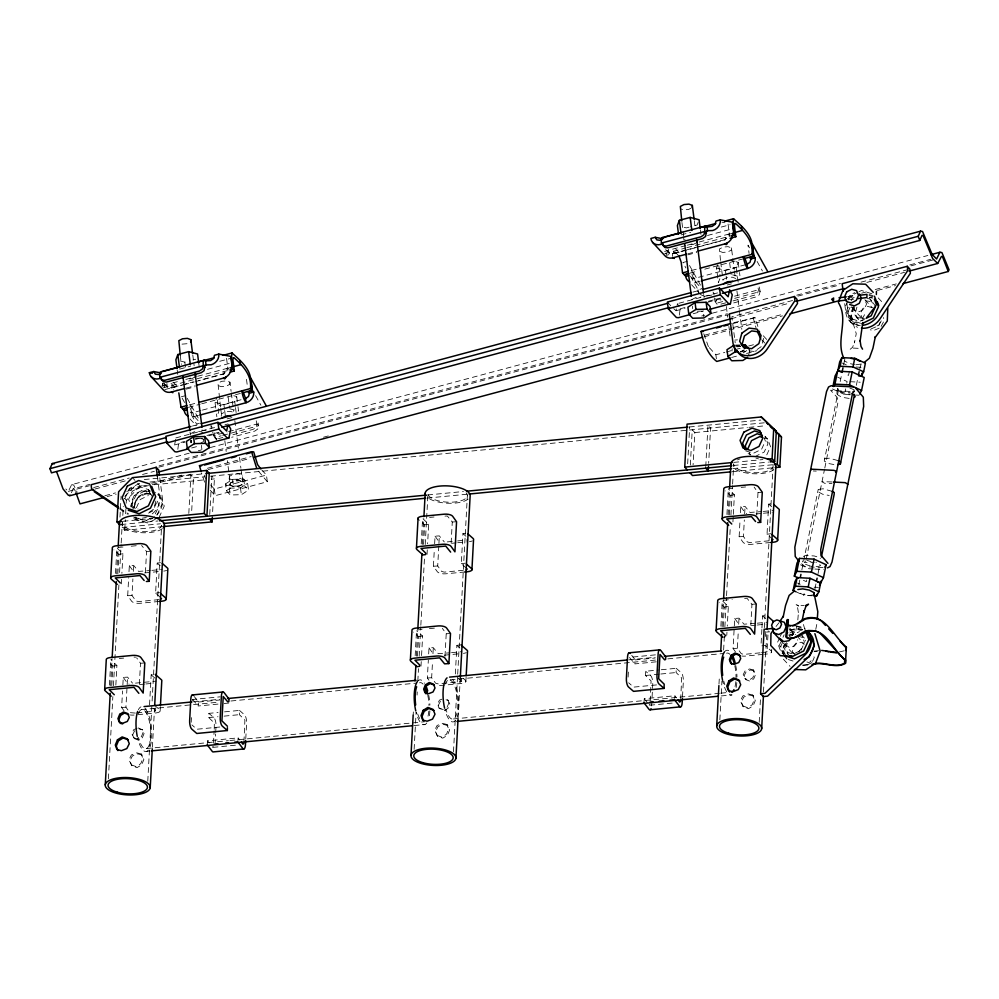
<?xml version="1.0" encoding="UTF-8"?>
<svg xmlns="http://www.w3.org/2000/svg" width="999" height="999" viewBox="0 0 999 999"><rect width="100%" height="100%" fill="white"/><g stroke="black" fill="none" stroke-linecap="round" stroke-linejoin="round"><path stroke-width="0.75" stroke-dasharray="5 3.75" d="M214.236 729.22L214.335 723.039L208.803 717.607L208.903 713.361L218.069 712.487M243.956 741.82L244.905 720.092L239.373 714.66L239.473 710.414L224.188 711.887M650.212 701.098L651.073 680.918L645.541 675.486L645.641 671.253L659.402 669.929M680.706 699.7L681.643 677.971L676.111 672.539L676.223 668.306L660.926 669.78M163.524 383.042L167.62 387.487L171.84 387.912L171.94 385.489L173.551 387.237L173.614 389.722M195.654 381.543L223.938 373.963L224.026 371.541L225.649 373.301L198.851 380.469M666.071 249.925L669.143 253.259L673.351 253.684L673.451 251.248L675.074 253.059M673.351 253.684L725.449 239.735L725.549 237.312L727.16 239.061L686.975 249.825M109.453 685.177L110.839 659.602L111.925 659.24M115.509 573.426L116.895 547.852L122.952 553.771L121.89 573.326M110.652 685.589L112.075 659.215M116.696 573.876L118.132 547.502M119.967 517.157L121.104 496.091M111.788 685.626L112.85 666.058L108.816 662.499M117.845 573.863L118.906 554.308L113.861 549.862M108.404 778.845L112.85 696.615M113.449 685.751L118.906 584.902M119.58 572.502L121.091 544.567M121.179 543.019L122.265 522.852A19.718 7.58 3.1 0 0 141.196 531.593A19.718 7.58 3.1 0 0 161.638 525.249L151.973 703.671M163.049 526.61L124.738 530.294L122.153 527.484L122.477 521.466M122.802 515.447L123.289 506.431M115.847 685.089L116.895 665.534L110.839 659.602M121.329 583.866L121.566 579.345M124.738 530.294L125.3 519.767M125.624 513.748L125.874 509.24M126.199 503.221L126.361 500.212L140.16 486.051L146.353 485.452M124.013 710.813L121.641 707.492L122.54 690.946M122.865 684.927L123.277 677.397L127.572 677.122L132.517 683.166M159.166 601.448L140.01 603.296A6.444 2.473 3.1 0 1 131.656 601.273L127.697 595.729L128.671 577.684M128.996 571.665L129.333 565.646L133.616 565.372L138.561 571.403L150.399 570.529M135.352 713.086L129.808 712.624L125.936 707.217L127.085 686.151M127.16 684.652L127.572 677.122M159.091 599.612L138.461 601.61L135.852 600.874L131.993 595.454L132.892 578.908M133.292 571.391L133.616 565.372M139.361 684.315L140.497 663.261L136.638 657.841M145.417 572.564L146.553 551.498L141.608 545.466M149.538 704.944L151.174 674.849L153.871 674.5M160.514 597.527L155.594 593.181L157.218 563.099L161.276 562.562M147.765 781.243L151.885 705.219M152.41 747.277L154.508 708.491M136.826 712.936L154.52 711.238L155.594 710.863L155.757 707.854M160.14 711.151L160.389 706.643M188.811 513.411L190.896 475.037L193.481 477.847L191.571 513.161M191.196 722.277L191.446 717.619M209.74 514.46L211.825 476.086L214.41 478.896L212.587 512.662M213.474 743.206L214.148 730.781M215.022 744.892L215.609 734.015M215.697 732.467L216.034 726.248A6.444 2.185 84.5 0 0 213.961 717.781L208.903 713.361M245.766 738.835L246.603 723.301A6.444 2.185 84.5 0 0 244.53 714.834L239.473 710.414M415.172 655.694L416.558 630.119L422.065 629.333M421.228 543.943L422.614 518.369L428.671 524.288L427.609 543.856M413.174 715.059L413.349 711.962M416.371 656.106L417.794 629.732M422.415 544.393L423.851 518.019M417.507 656.143L418.569 636.588L413.524 632.13M423.564 544.38L424.625 524.825L419.58 520.379M414.123 749.362L416.133 712.125M417.058 695.067L417.232 691.957M417.819 681.093L418.494 668.681M419.168 656.268L420.754 626.798M420.841 625.249L424.538 556.98M425.212 544.567L427.984 493.369A19.718 7.58 3.1 0 0 450.774 502.21A19.718 7.58 3.1 0 0 466.146 492.782M420.991 666.133L421.241 661.625M421.566 655.606L422.614 636.051L416.72 630.844M427.048 554.383L427.285 549.875M428.946 680.219L427.36 678.009L428.346 659.952M428.671 653.933L428.996 647.914L433.291 647.652L438.236 653.683L450.074 652.797M464.897 571.965L445.729 573.813A6.444 2.473 3.1 0 1 437.375 571.79L433.416 566.246L434.315 549.7M434.64 543.681L435.052 536.163L439.335 535.889L444.28 541.92M461.476 678.383L461.313 681.393L460.239 681.755L438.124 683.89L435.527 683.141L431.655 677.734L432.555 661.188M432.967 653.671L433.291 647.652M463.336 570.279L444.18 572.127L441.57 571.391L437.712 565.983L438.848 544.917M438.936 543.419L439.335 535.889M444.992 656.343L446.216 633.778L442.357 628.371M451.136 543.081L452.272 522.015L447.327 515.984L441.383 516.296M455.344 673.95L456.893 645.366L459.59 645.017M466.233 568.044L461.313 563.698L462.937 533.616L465.646 533.254M453.484 751.76L457.604 675.736M457.692 674.188L467.357 495.766M458.129 717.794L460.314 677.459M465.859 681.68L466.108 677.16M628.109 677.06L628.446 670.841M651.598 705.893L652.772 684.128A6.444 2.185 84.5 0 0 650.711 675.661L645.641 671.253M687.662 463.786L689.66 426.948M690.334 465.059L692.245 429.757L694.829 432.567L693.081 464.81M682.504 696.728L683.353 681.181A6.444 2.185 84.5 0 0 681.281 672.714L676.223 668.306M705.756 466.62L707.991 425.174L710.589 427.984L708.666 463.299M720.891 626.223L722.277 600.636L728.346 606.568L727.284 626.123M726.947 514.46L728.333 488.886L732.367 488.236M718.98 684.028L719.405 676.273M722.09 626.623L723.513 600.249M728.134 514.922L729.57 488.536M723.226 626.66L724.287 607.105L719.243 602.659M729.282 514.91L730.344 495.342L725.299 490.896M719.842 719.879L721.94 681.093M723.626 650.062L724.375 636.101M724.887 626.798L726.473 597.315M726.56 595.766L730.257 527.497M730.931 515.084L732.529 485.614M732.617 484.053L733.703 463.886A19.718 7.58 3.1 0 0 751.36 472.539A19.718 7.58 3.1 0 0 772.814 467.257M726.797 635.152L726.96 632.142M732.929 521.89L733.254 515.871M733.328 514.373L734.39 494.817L728.333 488.886M735.464 651.847L733.079 648.526L734.228 627.472M734.302 625.961L734.715 618.443L739.01 618.169L743.955 624.2L755.793 623.326M770.616 542.482L751.448 544.33A6.444 2.473 3.1 0 1 743.094 542.307L739.135 536.775L740.034 520.217M740.434 512.699L740.771 506.68L745.054 506.406L749.999 512.45L761.85 511.563M760.064 652.846L743.843 654.407L741.246 653.671L737.374 648.251L738.361 630.207M738.686 624.188L739.01 618.169M769.055 540.796L749.899 542.644L747.289 541.908L743.431 536.5L744.33 519.955M744.655 513.936L745.054 506.406M750.798 625.362L751.935 604.295L746.99 598.264L741.058 598.576M756.767 515.109L757.991 492.532L754.133 487.125M761.875 629.432L760.976 645.978L765.034 645.441L771.078 650.786A6.444 2.473 3.1 0 1 767.507 653.958L764.56 654.245M761.95 627.921L762.612 615.896L765.309 615.534M772.939 539.435L767.032 534.228L768.656 504.133L771.365 503.783M759.203 722.277L760.551 697.452M764.335 627.634L773.076 466.283A19.718 7.58 3.1 0 0 772.589 464.285M765.521 636.425L765.846 630.406M763.461 691.97L766.957 630.906M761.538 652.697L767.032 651.91L768.181 630.844M771.578 652.197L771.74 649.188M191.146 440.459L190.946 442.832L190.609 440.172M191.383 442.719L191.571 440.497M203.546 439.46L203.359 441.683L199.725 443.544M220.517 406.905L217.957 383.191L221.591 381.318L226.548 380.894L229.932 382.155L231.106 391.371M221.254 416.221L221.453 413.848L225.337 411.838L230.657 411.376L234.278 412.737M229.932 382.155L229.758 384.365L226.124 386.238L221.154 386.663L217.782 385.402M229.221 478.696L229.408 476.323L233.304 474.325L238.624 473.863L242.245 475.212L242.894 484.24L238.998 486.251L233.679 486.713L230.057 485.352L229.221 478.696L232.842 480.057L238.149 479.595L242.045 477.584L242.245 475.212M230.057 485.352L230.257 482.979L234.153 480.981L239.46 480.519L243.082 481.868M230.494 485.239L230.682 483.017L234.315 481.156L239.273 480.719L242.657 481.98L242.47 484.203L238.836 486.076L233.878 486.501L230.494 485.239L227.36 460.664M683.853 237.088L683.653 239.46L687.275 240.821M692.469 308.604L692.657 306.231M720.466 260.389L719.48 248.963L723.114 247.09L728.071 246.653L731.455 247.914L732.629 257.13M731.455 247.914L731.268 250.137L727.634 252.01L722.677 252.435L719.292 251.174M732.017 351.011L732.192 348.788M797.814 619.929L798.426 612.512L798.476 613.199L797.539 607.167L795.991 604.47L798.638 606.006L797.002 605.132L804.145 605.494M218.007 704.095L198.139 706.006L198.476 702.035L194.355 696.64M207.205 744.804L207.542 740.833L238.112 737.886L239.723 739.984M237.887 740.534L238.112 737.886M656.281 661.825L634.877 663.898L635.214 659.914L631.093 654.52M643.943 702.697L644.28 698.713L674.862 695.766L676.46 697.876M674.625 698.426L674.862 695.766M832.017 491.308L823.076 488.786L818.218 489.473L818.006 491.708L822.564 494.193L829.22 495.467M838.648 389.098L824.237 461.076L828.795 463.561L835.451 464.835M844.829 358.778L844.617 361.014L849.175 363.499L854.495 364.523M175.724 439.31L174.538 444.955L173.364 444.443M177.834 449.313L178.646 443.019L184.603 441.433M679.357 315.085L680.157 308.791L677.422 303.659L676.061 310.726L672.077 307.155M836.912 392.719L837.786 388.411A9.328 3.072 11.5 0 0 850.062 394.068M798.775 584.989L800.012 578.921M801.86 569.83L818.218 489.473M840.196 381.518L841.745 373.938M843.593 364.835L844.517 360.289M806.243 559.14L824.487 469.518M824.799 468.007L838.024 402.01L836.912 397.127L830.581 390.234L853.158 391.658M796.877 625.386L795.803 630.669L795.991 629.845L792.257 635.401M806.73 579.957L806.368 581.68L801.023 579.208M850.311 394.78L844.48 394.48L845.616 388.873M846.765 383.266L847.115 381.543L837.749 377.222M812.337 595.791L803.77 595.354L804.12 593.618M849.387 371.228L848.551 375.374L844.567 373.539M814.947 588.786L816.183 582.717M818.031 573.626L819.879 564.522M856.355 385.314L857.904 377.734M859.752 368.643L861.225 363.911M815.758 629.382L816.92 623.663M134.415 506.768L136.626 498.651L143.844 493.606L151.811 494.58M155.881 501.011L153.671 509.128L147.665 513.336M231.094 367.457L226.761 368.619L225.861 371.903L222.939 373.938L223.938 373.963M732.617 233.229L728.271 234.39L727.372 237.675L724.462 239.71L725.449 239.735M763.673 338.336L761.463 346.453L754.257 351.498L746.278 350.512M853.608 307.005L852.497 311.064L856.568 317.495L859.152 320.304L863.136 320.791M856.93 307.105L855.082 313.873L859.152 320.304M192.37 700.524L192.657 699.475L220.18 696.827M212.375 747.152L213.299 746.315M649.113 705.032L650.049 704.208M215.747 408.141L215.01 402.322L216.933 397.065M235.314 406.131L234.765 401.773L236.688 396.516L233.716 395.741M698.126 222.39L697.165 225.012L690.396 226.823M719.829 278.709L718.381 282.642L716.533 268.082L718.456 262.837M738.136 282.093L736.275 267.532L738.199 262.287L730.781 260.327M854.482 306.793L850.961 316.208L856.255 333.666L854.382 342.932L854.719 341.371L852.609 347.277L849.999 349.438L852.959 348.064L858.665 348.351M447.065 707.267L448.826 703.021L447.502 699.362L449.8 704.07L448.039 708.316L444.23 710.664L439.036 708.041L437.475 704.12L439.473 700.137L442.769 698.863M847.814 300.075L849.924 295.13L854.782 292.595M880.044 322.415L878.958 324.962L873.95 327.572M189.223 453.184L71.653 484.652L68.319 491.383L65.809 488.961M71.416 492.707L73.164 488.836L89.748 484.403M124.838 498.513L129.458 488.399L140.809 482.792M130.719 506.818L135.914 495.429L147.278 489.822L150 490.684M132.817 509.09L138.012 497.714L149.375 492.107M136.376 507.792L140.135 499.575L148.339 495.529M156.506 502.797L152.747 511.013L147.278 513.711M155.332 513.836L159.091 505.606L156.681 499.288M156.968 515.159L162.163 503.783L158.154 493.281L155.432 492.42M159.066 517.445L164.261 506.068L160.252 495.566L158.154 493.281M766.77 454.87L770.529 446.64L767.632 439.061L765.047 436.251L767.944 443.831L764.185 452.06L755.981 456.106M847.826 301.136L844.942 307.467L848.95 317.957L851.061 320.242L860.576 323.276M848.413 299.875L850.137 296.079L857.716 292.345M848.201 307.217L847.04 309.752L851.061 320.242M851.086 300.899L852.247 298.364L854.769 297.115M850.074 307.355L848.338 311.151L852.347 321.653L854.457 323.938L859.889 325.662M853.321 307.118L850.436 313.436L854.457 323.938M779.72 637.562L777.409 642.619L781.43 653.109L785.501 654.407M780.306 636.288L782.03 632.492M780.669 642.369L779.52 644.904L783.029 654.083M782.979 637.312L784.14 634.777M782.542 642.507L780.806 646.303L783.815 654.183M785.214 643.531L782.904 648.588L784.914 653.846M787.324 643.468L785.539 647.377L788.298 654.595L785.714 651.785L782.954 644.567M800.986 650.312L803.958 643.793M812.524 661.338L814.247 657.542L812.911 654.045M134.715 730.669L132.717 734.652L134.291 738.573L138.511 740.147L142.32 737.799L144.068 733.553L142.745 729.894L138.149 727.909M440.434 701.186L438.436 705.169L440.01 709.09M862.212 319.118L866.033 311.888M881.243 320.854L878.695 325.674L871.165 328.871M881.106 326.411L884.29 320.379L883.441 317.57M805.669 560.988L804.183 562.512L814.285 562.425M776.036 626.485L778.908 622.814M786.725 642.657L783.578 647.227L783.353 659.153L790.059 666.358M798.601 651.835L801.31 648.701M124.838 496.316L136.513 484.328M225.487 483.916L232.642 479.345L243.719 479.033L247.64 483.291L248.514 490.122L241.358 494.692L230.282 494.992L226.361 490.734L225.487 483.916L229.408 488.174L230.282 494.992M226.361 490.734L233.516 486.163L244.593 485.851L248.514 490.122M229.408 488.174L240.484 487.862L247.64 483.291M743.194 352.872L746.777 350.587M194.206 377.41L191.608 378.746L186.289 379.208M190.297 433.803L194.193 431.793L199.5 431.343L203.122 432.692M690.946 208.242L688.523 209.478L683.566 209.915L681.306 209.066M695.716 243.182L693.131 244.518L687.811 244.98M722.964 279.608L726.86 277.61L732.18 277.148L735.801 278.496M691.808 299.575L695.704 297.565L701.023 297.103M740.359 351.835L743.993 349.962M740.521 352.01L744.405 350.012M150.649 518.281L145.604 520.766L134.728 517.307L136.838 519.592L147.702 523.051L157.805 518.069M858.978 291.72L861.5 290.472L872.377 293.931M864.884 318.931L859.827 321.428L848.95 317.957M789.759 631.018L796.078 627.909L802.871 630.069M789.797 633.054L797.364 629.32L801.448 630.619M789.123 635.464L794.33 632.904L796.815 633.691M789.372 636.588L799.475 631.605M799.675 650.948L793.181 654.158L785.714 651.785M811.937 662.599L806.892 665.097L804.47 664.323M844.217 650.799L837.961 652.285M879.22 328.147L872.939 330.806L870.216 329.72M137.05 728.346L133.754 729.62L131.756 733.591L134.291 738.573M180.357 360.976L184.815 362.15L187.525 361.426M192.944 359.965L195.654 359.24M689.035 227.185L686.325 227.909L681.867 226.736M179.683 369.106L190.509 366.208M681.193 234.877L690.684 232.33M219.755 361.288L230.095 358.529M721.266 227.06L730.132 224.688M207.455 369.33L229.633 363.386M707.492 235.489L731.143 229.158M172.515 382.979L179.907 381.006M185.826 379.42L196.166 376.648M197.64 376.261L230.157 367.557M685.863 245.579L672.564 249.151L679.02 256.169M687.337 245.192L693.244 243.606M699.163 242.02L730.194 233.716M161.638 386.051L165.971 384.89L167.27 386.301L164.373 387.075M664.597 251.436L667.494 250.662L668.793 252.06L665.896 252.834M163.249 387.812L229.82 369.992M664.772 253.571L685.364 248.064M686.85 247.665L731.343 235.764M164.872 389.573L193.182 381.918M685.764 250.075L666.383 255.332L665.596 249.151M171.84 387.912L182.255 385.127M183.741 384.727L194.168 381.93M186.264 388.062L195.192 385.676M687.787 253.833L696.715 251.436M186.251 389.111L195.18 386.713M687.762 254.87L696.703 252.485M181.381 396.765L185.727 395.604M687.237 261.376L682.891 262.537L685.926 267.982M198.476 415.447L194.006 416.645L190.672 409.44L189.71 404.82L197.153 402.822M699.987 281.219L695.529 282.417L692.195 275.212L691.233 270.579L698.676 268.594M188.436 407.342L200.262 404.183M201.748 403.783L243.431 392.632M689.947 273.114L697.314 271.141M704.757 269.156L743.456 258.791M200.924 410.502L193.481 412.487L190.247 412.088L201.511 424.338M202.41 410.102L245.567 398.539M745.604 264.71L694.992 278.259L691.77 277.859L703.021 290.097M215.01 402.322L223.926 404.67L234.765 401.773M716.533 268.082L725.436 270.442L736.275 267.532M199.438 423.226L196.541 424.001L189.723 411.75M690.484 276.149L698.064 289.772L700.961 288.998M192.445 426.049L199.987 424.038M692.906 292.095L700.449 290.085M227.135 418.868L232.555 417.42M727.297 284.99L731.355 283.903M175.899 437.887L216.096 427.135M225.025 424.737L227.997 423.951M678.908 303.259L717.607 292.894M206.93 435.452L218.831 432.267M680.157 308.791L686.113 307.192M708.441 301.223L720.354 298.027M174.538 444.955L184.965 442.17M195.379 439.385L199.85 438.186M208.779 435.789L219.193 433.004M676.061 310.726L684.989 308.329M707.317 302.36L720.716 298.776M212.737 432.18L213.586 435.639L227.06 432.03M228.559 431.63L256.993 424.013L258.616 425.774L257.717 429.058L254.807 431.093L231.656 437.287M714.248 297.952L715.097 301.398L721.091 299.8M734.565 296.191L758.516 289.785L760.127 291.546L759.24 294.817L756.318 296.865L733.166 303.059M214.236 432.767A9.328 2.485 75 0 1 215.197 437.387L221.191 435.789M222.69 435.389L258.616 425.774A9.328 2.485 75 0 0 257.655 421.141M722.702 301.561L716.72 303.159A9.328 2.485 75 0 0 715.759 298.526M734.677 298.351L760.127 291.546A9.328 2.485 75 0 0 759.165 286.913M218.456 438.636L222.802 437.475M232.929 434.765L253.184 429.333L256.106 427.297L256.993 424.013L256.156 420.554M725.761 302.847L719.979 304.395L716.745 304.008L715.097 301.398M732.991 300.911L754.707 295.105L757.617 293.069L758.516 289.785L757.667 286.326M191.671 447.964L199.113 445.979M693.194 313.736L703.608 310.939M198.277 450.761L201.286 449.962M210.327 447.54L691.196 318.831M701.748 316.009L704.77 315.197M712.299 313.187L927.871 255.482M159.091 465.846L727.384 313.736M796.727 295.18L840.446 283.479M909.789 264.922L930.893 259.265M68.319 491.383L89.423 485.739M158.766 467.182L728.571 314.673M797.914 296.104L840.122 284.815M910.976 265.846L935.089 259.39M93.681 487.549L129.208 478.046M142.52 474.488L154.358 471.316M792.544 300.499L731.867 316.745L735.189 342.794M861.026 282.168L908.378 269.493M95.042 489.011L126.698 480.531M731.181 318.743L789.972 303.009M866.845 282.43L904.532 272.34M733.741 322.677L755.207 317.632L759.09 330.419M732.879 323.614L755.207 317.632M104.895 495.729L115.447 492.894M129.008 489.273L145.592 484.827M151.623 483.216L184.79 474.338M207.392 468.294L251.111 456.593M323.464 437.225L329.495 435.601M704.844 335.14L731.98 327.884M733.491 327.472L783.228 314.161M848.051 296.815L855.594 294.792M861.625 293.182L869.155 291.171M875.186 289.548L896.29 283.903M107.143 496.615L116.184 494.193M126.736 491.371L150.849 484.915M152.36 484.515L194.568 473.214M208.142 469.58L250.349 458.291M704.083 336.838L782.467 315.859M847.289 298.514L854.819 296.491M877.434 290.447L895.516 285.602M210.627 484.952L214.36 489.023L266.458 475.074L267.307 481.73L215.21 495.679L210.102 490.072M709.34 347.677L715.883 354.795L724.812 352.397M726.298 351.998L733.741 350.012M735.227 349.613L741.183 348.014M748.626 346.029L754.582 344.43M731.618 357.467L737.574 355.869M746.503 353.484L756.917 350.686M711.713 295.067L707.804 295.766A9.328 8.004 -42.6 0 1 699.762 293.619M788.711 635.002L793.905 634.153M855.831 364.772L860.676 364.086M824.462 458.841L829.307 458.166L838.248 460.676M813.71 594.855L808.853 595.529L802.197 594.255L797.639 591.77M118.906 554.308L122.952 553.771M424.625 524.825L428.671 524.288M730.344 495.342L734.39 494.817M155.594 593.181L159.64 592.657M461.313 563.698L465.359 563.174M767.032 534.228L771.078 533.691M112.85 666.058L116.895 665.534M418.569 636.588L422.614 636.051M724.287 607.105L728.346 606.568M722.652 637.187L725.361 636.838M847.839 296.703L855.194 295.816M849.212 299.7L853.633 299.163M144.268 479.532L207.692 473.414M689.36 426.973L760.801 420.079M149.95 482.042L204.345 476.798M210.564 476.198L764.934 422.739M154.083 484.715L203.584 479.932M211.313 479.195L214.41 478.896M694.829 432.567L747.414 427.497M748.963 427.347L765.983 425.711M123.102 521.278L152.223 518.469M733.778 462.387L762.899 459.577M121.091 524.525L157.867 520.979M427.709 494.967L463.424 491.52M733.303 465.497L768.543 462.1M122.153 527.484L160.464 523.788M427.185 498.076L467.557 494.18M732.816 468.606L774.2 464.61M732.342 471.703L773.713 467.719M117.982 547.477L123.876 546.915M131.244 546.203L137.138 545.629M429.595 517.432L434.016 517.007M741.208 487.387L745.629 486.963M151.873 570.379L162.2 569.393M447.277 541.895L456.118 541.046M457.604 540.896L467.919 539.91M763.323 511.426L773.638 510.427M144.58 572.927L159.328 571.503M451.785 543.294L456.206 542.869M457.679 542.732L466.521 541.883M756.031 513.961L761.925 513.399M763.398 513.249L772.239 512.4M119.293 658.528L123.714 658.104M429.433 628.621L435.327 628.059M723.363 600.274L732.205 599.425M135.502 683.129L156.144 681.143M451.548 652.659L461.863 651.66M757.267 623.176L767.582 622.19M140.01 684.54L144.43 684.115M145.904 683.965L153.272 683.254M444.255 655.194L458.991 653.783M751.448 625.574L755.868 625.149M757.342 625.012L766.183 624.15M766.695 632.092L769.754 631.805M789.622 629.882L797.264 629.145A18.656 16.021 -42.6 0 1 802.734 629.495M655.394 654.857L629.407 657.367L634.877 663.898M193.494 701.81L219.768 699.275M628.808 659.839L655.082 657.305M198.476 702.035L219.88 699.962M635.214 659.914L655.094 658.004M141.309 709.64L218.594 702.185M230.956 700.998L416.421 683.116M655.444 660.064L448.339 680.032A19.718 6.668 84.5 0 1 456.955 694.43A19.718 6.668 84.5 0 1 454.982 717.694A19.718 6.668 84.5 0 1 445.891 709.115M667.819 658.878L723.451 653.508M224.126 703.496L228.709 703.059M763.086 654.382L745.391 656.093A6.444 2.473 3.1 0 1 741.782 656.006M814.035 651.148L818.643 650.711M814.235 651.51L817.282 651.223M208.803 717.607L217.969 716.72M224.088 716.133L239.373 714.66M645.541 675.486L659.303 674.163M660.826 674.013L676.111 672.539M802.597 665.084L808.728 664.485M802.909 665.434L808.978 664.847M219.805 727.022L196.878 729.233L191.933 724.924M656.543 684.914L633.616 687.125L628.683 682.816M146.441 748.563L215.996 741.857M217.545 741.708L228.359 740.671M229.907 740.521L424.65 721.74M453.471 718.955L719.317 693.331M720.853 693.181L730.132 692.282M146.803 751.323L149.9 751.036M414.198 725.549L425.012 724.5M721.228 695.941L732.042 694.892A22.515 7.617 84.5 0 1 722.489 679.944M213.012 747.364L237.475 745.004M649.762 705.244L672.689 703.034M182.043 344.143L187 343.718M734.814 340.085L737.474 339.86M735.676 345.704L739.672 345.354M735.664 346.74L740.983 346.278M737.075 346.815L740.783 346.491M195.205 438.623L198.926 438.311M757.991 492.532L762.287 492.27M452.272 522.015L456.568 521.74M146.553 551.498L150.849 551.223M739.135 536.775L743.431 536.5M433.416 566.246L437.712 565.983M127.697 595.729L131.993 595.454M751.935 604.295L756.231 604.02M446.216 633.778L450.512 633.503M140.497 663.261L144.793 662.986M733.079 648.526L737.374 648.251M427.36 678.009L431.655 677.734M121.641 707.492L125.936 707.217M697.364 311.288L702.909 311.126L703.608 316.583M735.551 345.067L739.697 344.955M740.571 351.773L746.103 351.623L750.037 355.881M815.833 562.225L816.583 562.225M869.28 297.465L872.264 297.615M856.018 367.045L863.161 367.407M850.024 381.693L860.226 382.217M856.131 395.08L859.04 395.229M813.273 470.966L816.245 471.116M831.892 481.968L822.015 481.668L824.587 483.266L832.017 483.653M823.026 567.632L805.206 566.708L799.974 562.412M813.373 568.968L809.003 568.743L798.301 563.811M814.834 569.043L823.576 569.492M814.098 587.162L818.381 587.387M134.041 657.105L135.552 657.217M867.244 298.551L869.892 298.888L872.477 301.698L864.51 300.711M856.568 317.495L864.547 318.469M213.586 435.639L215.235 438.236L217.382 438.499M71.653 484.652L73.664 484.99L77.235 492.42M73.164 488.836L74.176 489.011L75.449 491.321M721.977 222.178L724.974 222.752M849.175 398.426L844.467 397.689A9.328 3.072 11.5 0 1 838.86 391.596L847.439 392.045A9.328 3.072 11.5 0 1 850.449 392.944M753.221 669.879L749.587 668.955L745.192 670.654L743.194 674.637L745.729 679.62L749.949 681.181L753.758 678.845L755.519 674.6L753.221 669.879L754.545 673.538L752.784 677.784L748.975 680.132L744.755 678.558M754.183 670.941L750.561 670.004L746.153 671.715L744.155 675.686L745.729 679.62M752.709 695.029L748.239 693.88L742.819 695.978L740.359 700.873L743.268 706.755L748.463 708.691L753.146 705.806L755.306 700.586L752.709 695.029L754.332 699.525L752.172 704.757L747.489 707.642L742.294 705.706M753.671 696.078L749.2 694.942L743.793 697.04L741.333 701.935L743.268 706.755M446.041 699.799L448.464 700.411M446.99 724.512L442.52 723.363L437.1 725.461L434.64 730.356L437.55 736.238L442.744 738.174L447.427 735.289L449.587 730.069L446.99 724.512L448.613 729.008L446.453 734.228L441.77 737.125L436.575 735.189M447.952 725.561L443.481 724.425L438.074 726.51L435.614 731.405L437.55 736.238M139.123 728.97L142.745 729.894M141.271 753.983L136.801 752.846L131.381 754.944L128.921 759.839L131.831 765.721L137.025 767.657L141.708 764.772L143.868 759.54L141.271 753.983L142.894 758.491L140.734 763.711L136.051 766.595L130.857 764.672M142.233 755.044L137.762 753.895L132.355 755.993L129.895 760.888L131.831 765.721M732.629 274.887L740.059 276.848L739.497 272.477M229.633 408.728L238.536 411.076L237.987 406.705M872.127 307.667L867.382 306.306L862.537 308.828L860.414 313.773L862.274 318.231L865.821 319.255M851.735 306.78L854.832 310.152L859.577 311.526L864.435 308.991L866.545 304.046L864.697 299.588M869.043 294.493L873.114 295.791M868.98 295.467L873.051 296.765M869.717 297.315L872.439 298.177M852.347 321.653L860.501 324.25M763.711 437.812L767.632 439.061M745.541 450.799L753.396 453.296L761.6 449.25L765.359 441.021L764.385 438.499M748.126 453.608L750.749 454.445M755.956 458.079L758.566 458.916M796.69 626.498L804.844 629.083M798.164 636.101L804.382 638.086L805.481 640.971M806.93 661.975L808.74 662.549L810.639 661.625L811.5 659.727L810.826 657.979M788.273 659.527L793.718 661.251M150.162 491.471L148.439 489.585L140.584 487.087L132.38 491.133L128.621 499.363L131.518 506.943L138.062 509.028M149.713 491.983L143.169 489.897L134.965 493.956L131.206 502.172L133.629 508.491M157.53 494.705L160.252 495.566M150.986 494.38L145.754 492.719L137.55 496.765L133.791 504.982L135.24 508.778M192.657 699.475L198.139 706.006M439.036 708.041L443.256 709.615M133.317 737.524L137.537 739.085L141.346 736.75L143.107 732.504L141.783 728.845M201.561 438.449L203.971 439.348M200.162 438.199L202.41 439.036M842.332 363.074L846.328 364.91M832.429 388.936L844.48 394.48M797.564 583.054L800.211 584.278M795.803 591.683L803.77 595.354M119.755 507.979L128.696 514.06M119.78 509.065L127.447 514.26M789.66 629.27L795.566 634.877M804.133 644.455L801.335 642.232L796.141 643.081L792.532 647.265L792.619 652.322L794.68 654.57M785.177 644.243L788.91 647.215L794.105 646.353L797.714 642.182L797.677 639.647M792.619 652.322L794.48 653.808M768.656 504.133L771.615 506.743M762.612 615.896L765.559 618.493M462.937 533.616L465.896 536.226M456.893 645.366L459.84 647.976M463.349 678.483L465.359 680.269A6.444 2.473 3.1 0 1 461.788 683.441L439.672 685.576A6.444 2.473 3.1 0 1 436.063 685.489M458.216 678.071L461.313 681.393M157.218 563.099L160.177 565.696M151.174 674.849L155.107 678.321M154.595 705.294L159.64 709.752A6.444 2.473 3.1 0 1 156.069 712.924L133.953 715.047A6.444 2.473 3.1 0 1 130.345 714.972M153.471 708.416L155.594 710.863M878.233 297.927L882.991 303.022M864.934 299.725L872.239 307.667M851.648 307.23L863.111 319.692M848.8 319.98L851.385 322.789M728.271 234.39L729.57 235.801L727.971 223.314M763.298 335.764L767.045 339.835M675.724 249.001L678.496 252.01A9.328 2.485 75 0 1 679.67 253.734M691.233 270.579L692.844 272.34L695.529 282.417A9.328 8.004 -42.6 0 1 691.033 282.467M691.57 284.715L698.738 292.507M667.394 302.073L671.141 306.144M804.382 638.086L801.797 635.277L804.557 642.482M789.56 627.971L795.803 634.765M796.84 635.888L804.133 643.818M783.316 643.169L793.73 654.495M784.814 656.805L786.925 659.09L785.414 655.157M226.761 368.619L228.047 370.03L226.461 357.555M261.788 469.992L266.458 475.074M173.277 382.23L176.973 386.251A9.328 2.485 75 0 1 178.147 387.962M171.041 383.379L177.51 390.409M189.71 404.82L191.333 406.568L194.006 416.645A9.328 8.004 -42.6 0 1 189.523 416.695M215.235 438.236L216.845 439.997L215.197 437.387M190.047 418.956L196.191 425.624M132.405 477.622L134.99 480.432M137.575 483.241L140.16 486.051M124.638 498.339L126.361 500.212M761.675 339.648L764.747 343.007M267.307 481.73L257.904 470.492M644.28 698.713L647.502 702.921M207.542 740.833L209.153 742.931M740.771 506.68L744.73 512.225A6.444 2.473 3.1 0 0 746.69 513.486M734.715 618.443L738.673 623.975M435.052 536.163L438.998 541.708M428.996 647.914L432.954 653.458M129.333 565.646L133.279 571.191M123.277 677.397L127.235 682.941A6.444 2.473 3.1 0 0 129.196 684.203M873.301 302.984L875.736 306.843M869.892 298.888L873.963 305.319M667.494 250.662L669.143 253.259M165.971 384.89L167.62 387.487M152.485 496.915L149.226 491.77L141.259 490.796L134.041 495.841L131.831 503.958L134.266 507.817M708.403 346.653L703.483 332.917M749.537 247.827L748.014 245.105L749.075 253.421M757.117 261.451L762.424 270.979M689.51 265.459L700.886 285.889M255.607 395.679L260.914 405.219M187.238 398.326L198.614 418.756M182.143 398.126L185.177 403.584M853.446 306.805L854.832 310.152M749.262 452.622L750.237 455.157M148.439 489.585L151.336 497.177M135.827 516.97L136.838 519.592M204.221 475.124L205.482 478.596M204.583 482.167L201.573 473.064M804.819 629.32L802.921 622.627M753.096 317.495L756.018 327.847M766.882 651.198L767.032 651.91M846.89 303.384L848.451 315.647A18.656 16.021 -42.6 0 0 857.567 327.285M844.692 303.646L845.866 312.837A18.656 16.021 -42.6 0 0 860.264 325.462M738.199 262.287L739.31 271.016M749.163 349.063L749.687 353.159M732.816 258.666L734.19 269.418M734.39 270.954L735.364 278.634M736.925 290.921L739.272 309.353M739.472 310.889L741.82 329.32M729.657 262.849L731.143 274.5M725.436 270.442L725.998 274.8M726.186 276.261L726.548 279.171M720.666 261.925L723.014 280.357M726.335 306.468L727.709 317.22M728.883 326.436L729.27 329.508M729.47 331.044L730.444 338.723M718.818 265.746L720.117 275.936M700.386 229.957L700.948 234.328M715.883 354.795L716.395 358.778M694.293 220.754L695.079 226.898M703.683 294.48L704.083 297.552M681.942 222.477L684.09 239.373M672.364 253.659L672.714 256.431M668.431 249.288L668.793 252.06M246.503 379.333L247.565 387.662M236.688 396.516L237.799 405.257M235.502 407.592L236.426 414.872M243.719 479.033L244.593 485.851M231.306 392.907L233.654 411.338M234.827 420.554L238.349 448.201M239.523 457.405L240.896 468.156M241.084 469.692L242.657 481.98M240.484 487.862L241.358 494.692M228.147 397.078L229.445 407.267M223.926 404.67L224.475 409.041M224.663 410.489L225.599 417.769M232.642 479.345L233.516 486.163M220.717 408.441L221.691 416.121M224.825 440.696L226.186 451.448M217.307 399.987L218.793 411.625L216.87 416.883L216.496 413.973M211.264 428.334L210.914 425.562A9.328 2.485 75 0 1 212.662 428.434M198.689 362.737L199.238 367.095M214.36 489.023L215.21 495.679M192.782 354.995L194.143 365.734M201.386 445.354L201.91 449.45M184.815 362.15L185.552 367.969M180.232 355.169L181.406 364.385M190.01 431.968L190.409 435.04M177.198 369.992L177.747 374.35M166.92 383.529L167.27 386.301M164.086 383.391L164.473 386.476M162.662 383.179L163.062 386.263M162.4 383.304L162.75 386.076M159.778 477.784L162.512 499.238A18.656 16.021 -42.6 0 1 156.868 514.822M157.392 476.511L159.927 496.428A18.656 16.021 -42.6 0 1 150.874 514.872M792.469 631.493L792.532 635.289M166.633 570.367A6.444 2.473 3.1 0 1 163.749 571.078M466.308 652.634A6.444 2.473 3.1 0 1 463.411 653.346M472.352 540.884A6.444 2.473 3.1 0 1 469.468 541.595M796.041 626.261A18.656 16.021 -42.6 0 1 805.331 629.008M138.449 713.573A19.718 6.668 84.5 0 1 148.539 718.269A19.718 6.668 84.5 0 1 148.614 746.253A19.718 6.668 84.5 0 1 138.511 737.387M426.81 722.964A22.515 7.617 84.5 0 1 416.096 712.324M417.357 681.593A22.515 7.617 84.5 0 1 424.538 683.279M428.696 695.004A22.515 7.617 84.5 0 1 429.92 705.107M429.895 710.764A22.515 7.617 84.5 0 1 428.933 717.794M419.705 718.531A19.718 6.668 84.5 0 1 417.058 711.9M419.518 682.816A19.718 6.668 84.5 0 1 423.064 684.09M427.772 695.379A19.718 6.668 84.5 0 1 428.971 705.494M428.808 711.226A19.718 6.668 84.5 0 1 427.51 717.806M145.005 708.341A22.515 7.617 84.5 0 1 150.662 744.892A22.515 7.617 84.5 0 1 137.562 737.786M138.362 709.765A22.515 7.617 84.5 0 1 140.946 706.88M445.479 683.965A19.718 6.668 84.5 0 1 447.54 680.531M724.387 651.985A22.515 7.617 84.5 0 1 730.232 651.91M735.726 665.396A22.515 7.617 84.5 0 1 736.987 676.972M736.812 682.642A22.515 7.617 84.5 0 1 735.963 688.186M724.837 684.702A19.718 6.668 84.5 0 1 723.738 680.956M726.548 653.209A19.718 6.668 84.5 0 1 730.094 654.495M734.802 665.771A19.718 6.668 84.5 0 1 735.951 680.107M735.838 681.618A19.718 6.668 84.5 0 1 734.54 688.199M455.631 720.179A22.515 7.617 84.5 0 1 444.917 709.54M452.697 679.532A22.515 7.617 84.5 0 1 457.105 717.232M162.387 528.608A22.515 8.654 3.1 0 1 141.084 532.667A22.515 8.654 3.1 0 1 120.854 526.086M737.437 459.902A19.718 7.58 3.1 0 1 739.997 458.903M773.825 469.655A22.515 8.654 3.1 0 1 752.522 473.701A22.515 8.654 3.1 0 1 732.292 467.12M468.106 499.125A22.515 8.654 3.1 0 1 446.803 503.184A22.515 8.654 3.1 0 1 426.573 496.603M849.849 388.136A9.328 3.072 11.5 0 1 855.394 390.996M820.741 565.222A9.328 3.072 11.5 0 1 811.388 566.158M810.226 565.896A9.328 3.072 11.5 0 1 802.672 560.938M811.101 561.588A9.328 3.072 11.5 0 1 806.78 560.139M803.546 556.63A9.328 3.072 11.5 0 1 805.506 555.506L814.073 555.943A9.328 3.072 11.5 0 1 820.466 558.603M154.683 516.795A18.656 16.021 -42.6 0 1 133.841 518.606M146.978 516.945A18.656 16.021 -42.6 0 1 133.504 517.032M206.293 430.007A9.328 8.004 -42.6 0 1 201.81 430.045M712.999 292.058A9.328 2.485 75 0 1 714.185 294.193M698.963 292.495A9.328 8.004 -42.6 0 1 698.064 289.772"/><path stroke-width="1.5" d="M887.786 308.179L887.299 321.004L875.149 337.5L875.336 336.663L872.964 348.214L869.392 358.216L864.172 362.537M193.531 695.566A6.444 2.185 84.5 0 0 190.821 698.838L189.648 720.591A6.444 2.185 84.5 0 0 191.708 729.058L196.778 733.478L227.347 730.519L227.41 727.697M630.269 653.446A6.444 2.185 84.5 0 0 627.559 656.718L626.385 678.483A6.444 2.185 84.5 0 0 628.458 686.95L633.516 691.358L664.085 688.411L664.185 684.178L658.653 678.733L659.977 654.42L664.647 659.889M833.516 301.161L833.603 297.989L831.668 299.288L833.266 301.024M876.36 294.518L876.448 291.346M161.538 379.058L163.187 381.655L166.408 382.055L201.149 372.752L204.058 370.716L205.057 365.01L211.189 364.747A9.328 8.004 -42.6 0 0 218.818 354.108L230.806 356.393L232.392 368.868L231.094 367.457A9.328 8.004 -42.6 0 1 223.476 378.109L196.678 385.277M663.061 244.817L664.71 247.427L667.931 247.814L702.659 238.524L705.581 236.488L706.568 230.781L712.712 230.519A9.328 8.004 -42.6 0 0 720.329 219.867L732.317 222.153L733.903 234.628L732.617 233.229A9.328 8.004 -42.6 0 1 724.987 243.868L698.201 251.036M104.67 689.41L106.294 659.315A6.444 2.473 3.1 0 1 110.377 657.554L132.48 655.419A6.444 2.473 3.1 0 1 140.834 657.442L144.793 662.986L143.169 693.069L139.211 687.524A6.444 2.473 3.1 0 0 130.857 685.501L108.741 687.637A6.444 2.473 3.1 0 0 105.17 690.809L111.214 696.153M110.714 577.647L112.35 547.564A6.444 2.473 3.1 0 1 116.421 545.791L138.536 543.668A6.444 2.473 3.1 0 1 146.89 545.679L150.849 551.223L149.213 581.318L146.353 581.493M119.568 524.675L116.97 521.865L118.606 491.77L132.405 477.622L206.656 470.454L209.241 473.264L206.905 516.258L204.32 513.436L206.656 470.454M105.27 784.877L110.227 693.343M112.163 657.654L116.284 581.63M118.207 545.953L119.468 522.677M150.225 787.612A22.515 8.654 3.1 0 0 117.258 778.096A22.515 8.654 3.1 0 0 115.772 793.031A22.515 8.654 3.1 0 0 150.225 787.612L152.323 748.825M154.683 705.381L164.423 525.412M160.464 705.132L161.776 681.068A6.444 2.473 3.1 0 0 161.276 679.657L155.22 674.325M166.196 599.4L167.82 569.305A6.444 2.473 3.1 0 0 167.32 567.907L162.288 563.448M164.573 526.461L212.088 521.878L212.337 517.27M245.679 740.396L245.429 745.054A6.444 2.185 84.5 0 1 242.72 748.326L237.774 741.857L234.715 742.157M410.389 659.927L412.013 629.832A6.444 2.473 3.1 0 1 416.096 628.071L438.199 625.936A6.444 2.473 3.1 0 1 446.553 627.959L450.512 633.503L448.888 663.586L444.592 663.86L439.647 657.829L414.935 660.214L420.005 665.272M416.446 548.164L418.069 518.081M410.989 755.394L413.174 715.059M415.022 680.931L415.871 665.409M417.882 628.171L421.915 553.708M423.938 516.471L425.187 493.194M455.944 758.141A22.515 8.654 3.1 0 0 422.977 748.613A22.515 8.654 3.1 0 0 421.491 763.548A22.515 8.654 3.1 0 0 455.944 758.141L458.042 719.342M460.314 677.459L470.142 495.941A22.515 8.654 3.1 0 0 445.579 485.839A22.515 8.654 3.1 0 0 425.736 495.479M466.183 675.661L467.495 651.585A6.444 2.473 3.1 0 0 466.995 650.174L460.939 644.842M471.915 569.917L473.538 539.835A6.444 2.473 3.1 0 0 473.039 538.424L468.007 533.978M687.324 469.93L684.74 467.12L687.062 424.138L761.313 416.97L776.31 431.418L774.675 461.501L770.079 461.95M682.417 698.276L682.167 702.946A6.444 2.185 84.5 0 1 679.457 706.218L674.512 699.75L669.929 700.187M708.503 466.358L708.254 470.966L705.669 468.156M716.108 630.444L717.732 600.362A6.444 2.473 3.1 0 1 721.815 598.588L743.918 596.453A6.444 2.473 3.1 0 1 752.272 598.476L756.231 604.02L754.607 634.115L750.649 628.571A6.444 2.473 3.1 0 0 742.294 626.548L720.179 628.683A6.444 2.473 3.1 0 0 716.608 631.855L722.652 637.187M722.165 518.693L723.788 488.598A6.444 2.473 3.1 0 1 727.859 486.838L749.974 484.702A6.444 2.473 3.1 0 1 758.328 486.725L762.287 492.27L760.651 522.352L757.791 522.539M716.708 725.923L718.893 685.576M720.741 651.448L721.665 634.377M723.601 598.701L727.722 522.677M729.657 486.988L730.906 463.723M774.675 461.501L772.09 458.691L773.713 428.608M807.916 631.818A18.656 16.021 -42.6 0 1 807.517 657.817L767.569 696.153L763.211 696.565L760.614 693.756L764.11 629.283L773.288 628.396M761.663 728.658A22.515 8.654 3.1 0 0 728.696 719.143A22.515 8.654 3.1 0 0 727.21 734.065A22.515 8.654 3.1 0 0 761.663 728.658L763.423 696.078M767.045 629.358L775.861 466.458A22.515 8.654 3.1 0 0 751.298 456.368A22.515 8.654 3.1 0 0 731.455 466.009M775.249 467.569L779.844 467.132L777.259 464.31L778.895 434.228L773.251 428.946M779.844 467.132L781.48 437.038L778.895 434.228M777.634 540.434L779.257 510.352A6.444 2.473 3.1 0 0 778.758 508.941L773.726 504.495M813.336 664.048C823.738 660.851 834.652 668.706 844.53 663.224L844.717 659.989L820.591 633.766C808.853 624.387 799 640.259 787.537 638.436L785.776 636.863L787.399 619.617L788.336 619.692L786.725 636.838L788.211 638.174C796.702 640.247 801.86 629.382 810.539 630.594C827.734 630.144 833.366 651.748 845.654 659.977L845.454 663.386C834.902 669.33 823.151 660.926 812.025 664.56M845.454 663.386L846.353 647.077C833.765 637.05 824.824 612.037 804.819 618.681C799.675 620.879 795.104 627.147 788.91 625.287L787.424 623.938M846.153 650.486L846.353 647.077M190.647 341.845L190.821 339.635L187.437 338.361L182.48 338.798L178.846 340.671L180.232 355.169M195.504 376.748L195.692 374.375M692.157 207.617L692.332 205.394L688.96 204.133L684.003 204.558L680.356 206.431L681.743 220.941M697.015 242.507L697.215 240.135M817.269 619.405L817.806 611.638L813.923 592.619L809.365 590.134L802.709 588.861L797.851 589.535M228.821 701.735L229.046 699.088L224.101 692.607A6.444 2.185 84.5 0 0 221.391 695.878L220.217 717.644A6.444 2.185 84.5 0 0 222.29 726.111L227.347 730.519M665.559 659.615L665.784 656.967L660.839 650.499A6.444 2.185 84.5 0 0 658.129 653.771L656.955 675.536A6.444 2.185 84.5 0 0 659.028 684.003L664.085 688.411M813.71 594.855L813.923 592.619M837.886 464.498L840.309 464.16L840.521 461.925L838.248 460.676M227.822 425.362L226.636 431.019L217.982 422.365L165.884 436.313L166.733 442.969L174.875 451.723L176.786 451.948L188.699 448.763M729.332 291.134L728.159 296.778L719.492 288.137L667.394 302.073L668.244 308.728L676.385 317.482L678.309 317.719L690.209 314.523M798.338 577.984L794.33 576.136L796.965 563.186L799.487 558.391L814.06 559.14L826.098 564.697L823.463 577.634L820.941 582.429L818.031 582.28M833.004 386.126L835.064 375.999L837.599 371.191L852.159 371.953L864.21 377.497L861.575 390.434L859.677 394.031M794.33 576.136L796.852 571.328L799.487 558.391M833.703 386.538L834.964 384.14L837.599 371.191M795.803 591.683L793.144 590.446L794.904 581.83L797.127 577.597L809.989 578.259L820.616 583.154L818.855 591.783L816.62 596.016L813.773 595.866M841.907 372.315L837.924 370.479L839.684 361.85L841.907 357.617L854.757 358.279L865.384 363.174L863.636 371.803L861.4 376.036L858.553 375.886M793.144 590.446L795.379 586.213L797.127 577.597M837.924 370.479L840.147 366.246L841.907 357.617M800.324 577.41L800.936 574.375M842.045 372.427L842.969 367.869M818.855 591.783L808.228 586.888L809.989 578.259M863.636 371.803L853.009 366.908L854.757 358.279M823.463 577.634L811.425 572.09L814.06 559.14M861.575 390.434L849.525 384.89L852.159 371.953M802.272 619.954L804.158 610.701L803.82 612.262L805.918 606.356L808.528 604.195L805.581 605.569M862.736 322.952L860.102 341.109L860.052 340.434L861.001 346.453L862.537 349.163M852.297 394.48L820.753 549.425L820.941 555.232L827.946 563.386M816.483 581.206L817.107 578.171M821.428 556.942L834.078 494.78L834.29 492.544L832.017 491.308M840.309 464.16L854.507 394.418M858.516 374.7L859.14 371.665M816.62 596.016L816.982 594.293M861.4 376.036L861.962 373.276M820.941 582.429L821.29 580.706M786.475 623.963L787.399 619.617M787.724 622.527L788.336 619.692M245.567 398.539L243.431 392.632L241.808 390.871A9.328 2.485 75 0 0 246.104 402.709A9.328 8.004 -42.6 0 0 253.721 392.058L252.435 390.659L248.089 391.82L249.388 393.219L248.489 396.503L245.567 398.539L246.104 402.709L199.962 415.06M747.09 264.31L744.942 258.391L743.331 256.643A9.328 2.485 75 0 0 747.614 268.469A9.328 8.004 -42.6 0 0 755.244 257.829L753.945 256.418L749.612 257.58L750.898 258.991L749.999 262.275L747.09 264.31L747.614 268.469L701.473 280.819M243.881 743.368L242.944 744.205L241.333 742.095M680.619 701.261L679.682 702.085L678.071 699.974M198.689 362.737L197.577 353.996L188.661 351.648L177.822 354.545L175.899 359.802L177.01 368.531M700.199 228.496L699.088 219.768L690.172 217.42L679.345 220.317L677.409 225.562L678.533 234.303M838.723 301.149L842.931 290.409L852.796 283.791L865.621 284.216L873.238 292.37M208.042 443.581L228.883 437.999L230.744 429.083L228.684 425.224M709.565 309.353L730.406 303.771L732.255 294.842L729.52 289.71M243.431 392.632L252.11 390.309L250.737 379.483C249.725 367.969 239.822 360.077 232.03 352.947L231.331 358.404L232.717 369.218L234.328 370.979L229.995 372.14M744.942 258.391L753.621 256.069L752.247 245.255C751.248 233.729 741.333 225.849 733.553 218.719L732.854 224.176L734.228 234.99L735.851 236.738L730.057 238.286M167.545 441.783L51.473 472.852L49.95 468.668L52.26 463.573L190.934 426.448M722.277 293.306L919.742 240.459L918.231 236.276L920.529 231.169L922.539 231.506L932.154 254.458L936.6 258.991L939.922 252.26L941.932 252.597L949.05 269.78L948.276 271.478L903.059 283.579M919.742 240.459L922.052 235.352L923.051 235.527L932.679 258.616L937.699 263.461L941.445 256.443L942.444 256.606L948.276 271.478M747.814 448.838L751.573 440.609L759.777 436.563L762.399 437.4M824.837 567.095L826.098 564.697M819.492 585.264L820.616 583.154M852.871 392.644L854.345 391.121L853.158 391.658M779.657 621.69L783.391 616.133L783.191 616.97L785.576 605.406L789.135 595.404L794.355 591.083M839.547 300.012L838.91 300.949L846.278 300.062M867.02 317.12L874.687 307.292M774.113 628.945L770.966 633.516L770.753 645.441L780.306 655.706L792.244 656.318M791.645 637.599L788.935 640.734L783.74 641.583L780.007 638.611M56.581 471.678L63.087 488.986L68.282 495.229L70.255 495.279M193.556 436.838L186.388 441.408L187.263 448.226L191.184 452.497L202.26 452.185L209.415 447.614L208.554 440.796L204.62 436.526L193.556 436.838L194.418 443.656L187.263 448.226M695.067 302.597L687.911 307.168L688.773 313.998L692.707 318.256L703.783 317.944L710.938 313.374L710.064 306.556L706.143 302.297L695.067 302.597L695.941 309.428L688.773 313.998M747.639 357.405L742.869 360.452L731.792 360.764L727.871 356.493L735.027 351.935L737.799 351.848M797.664 623.776L804.183 619.78M221.978 418.007L225.874 415.996L231.194 415.547M723.501 283.778L727.384 281.768L732.704 281.306M866.145 318.306L871.19 315.821L876.385 304.433L874.387 299.188M861.925 323.713L873.288 318.107L878.496 306.718L874.475 296.216M804.108 659.44L809.153 656.942L814.347 645.554L811.85 638.998M827.484 567.857L829.982 566.633L832.005 562.062L863.673 406.443L863.311 397.177L855.731 388.149M160.827 373.701L158.566 374.538L155.345 374.138L153.696 371.541L149.35 372.702A9.328 8.004 -42.6 0 0 159.091 378.696L161.363 377.859M662.349 239.46L660.077 240.297L656.855 239.91L655.207 237.3L650.873 238.461A9.328 8.004 -42.6 0 0 660.614 244.455L662.874 243.619M160.564 599.475L161.501 598.401M466.283 569.992L467.22 568.918M772.002 540.509L772.939 539.435M218.818 354.108L214.473 355.269L213.574 358.554L210.664 360.589L205.507 360.876A9.328 2.485 75 0 0 203.334 365.684L202.447 368.956L199.525 371.004L164.798 380.294L161.576 379.895L159.927 377.297A9.328 2.485 75 0 1 160.627 371.853L204.033 360.227M720.329 219.867L715.996 221.041L715.097 224.313L712.175 226.361L704.033 227.447M662.137 237.612L705.556 225.999M162.575 371.541L177.347 367.595M198.039 362.05L214.298 357.704M223.164 355.332L232.03 352.947M664.085 237.312L678.87 233.354M701.036 227.422L715.821 223.464M724.687 221.091L733.553 218.719M159.927 377.297L203.334 365.684L204.957 367.432M706.468 233.204L704.857 231.443L703.958 234.728L701.048 236.763L666.321 246.066L663.086 245.667L661.438 243.069L704.857 231.443A9.328 2.485 75 0 1 707.03 226.636L707.554 230.794M233.117 366.758L240.509 364.785L239.972 360.627M734.627 232.53L742.02 230.557L741.495 226.386M229.82 369.992L232.717 369.218M731.343 235.764L734.228 234.99M151.049 376.548L163.324 389.897A9.328 8.004 -42.6 0 0 171.378 392.045L184.778 388.461M652.559 242.307L664.847 255.669A9.328 8.004 -42.6 0 0 672.901 257.817L686.288 254.233M178.809 392.869L181.031 407.142L186.825 405.594M198.639 402.422L250.487 388.549L252.11 390.309M679.02 256.169L681.168 262.088L682.542 272.902L688.336 271.353M700.162 268.194L752.01 254.308L753.621 256.069M186.988 407.729L182.642 408.891L181.031 407.142M688.511 273.501L684.165 274.663L682.542 272.902M187.312 408.079L182.967 409.253L184.266 410.651A9.328 8.004 -42.6 0 0 188.187 416.196M688.823 273.851L684.49 275.012L685.776 276.423A9.328 8.004 -42.6 0 0 689.71 281.968M184.266 410.651L187.163 409.877M249.388 393.219L253.721 392.058M685.776 276.423L688.673 275.649M750.898 258.991L755.244 257.829M201.486 423.626L691.408 292.507M703.458 289.273L920.529 231.169M49.95 468.668L166.021 437.599M218.781 423.476L667.994 303.246M719.243 289.523L918.231 236.276M221.803 427.26L669.517 307.43M166.733 442.969L218.818 429.021L226.96 437.774L228.883 437.999M668.244 308.728L720.341 294.792L728.483 303.546L730.406 303.771M930.881 254.683L939.922 252.26M159.39 474.725L158.804 470.129L156.219 467.307L91.096 484.74L91.633 488.898L118.469 507.117M794.405 296.503L729.282 313.936L732.991 343.044A18.656 16.021 -42.6 0 0 746.003 355.594A18.656 16.021 -42.6 0 0 764.547 346.291L794.929 300.662L794.405 296.503L796.99 299.313L797.514 303.471L767.132 349.101A18.656 16.021 -42.6 0 1 751.061 358.466A18.656 16.021 -42.6 0 1 736.9 350.399M861.463 328.184A18.656 16.021 -42.6 0 0 880.007 318.893L910.389 273.264L909.864 269.106L907.279 266.283L842.157 283.716L843.131 291.383M69.418 495.866L93.544 489.41M158.354 472.052L731.181 318.743M796.003 301.386L844.23 288.486M909.053 271.129L937.699 263.461M201.149 471.59L199.475 465.671L251.573 451.723L253.684 451.873L257.58 464.647L260.851 468.981M730.132 357.867L716.733 361.451C707.304 354.008 703.521 342.694 700.998 331.443L730.769 323.476M204.57 465.022L223.913 459.84M231.356 457.842L235.826 456.655M246.241 453.858L250.712 452.672M716.495 327.997L720.966 326.798M723.938 325.999L728.408 324.812M104.121 497.427L80.007 503.883L75.961 492.719M254.87 457.08L702.572 337.25M789.997 313.848L839.747 300.524M792.619 625.836L795.054 625.386M835.564 472.115L836.463 471.328L833.94 470.354L811.663 469.205L810.751 470.005M805.494 618.98L811.375 618.081M425.686 554.557L422.989 554.92L416.933 549.575A6.444 2.473 3.1 0 1 420.517 546.403L442.632 544.268A6.444 2.473 3.1 0 1 450.974 546.291L454.932 551.835L456.568 521.74L452.609 516.208A6.444 2.473 3.1 0 0 444.255 514.185L422.14 516.321A6.444 2.473 3.1 0 0 418.569 519.492M419.642 666.321L416.933 666.67L410.889 661.338A6.444 2.473 3.1 0 1 414.46 658.154L436.575 656.031A6.444 2.473 3.1 0 1 444.93 658.054L448.888 663.586M838.998 297.777L846.365 296.89M859.615 295.279L866.982 294.38L866.895 297.552L858.054 298.626M207.979 473.389L687.811 427.122M116.97 521.865L121.578 521.416M155.282 518.169L204.32 513.436M684.74 467.12L732.242 462.537M767.494 459.14L772.09 458.691M159.403 520.829L426.161 495.117M466.533 491.221L731.768 465.646M163.524 523.501L425.636 498.226M469.118 494.03L731.293 468.743M774.2 464.61L777.259 464.31M730.806 471.853L692.494 475.549L689.909 472.739M159.166 601.448L162.125 601.161A6.444 2.473 3.1 0 0 165.697 597.989L160.652 593.543M464.897 571.965L467.844 571.678A6.444 2.473 3.1 0 0 471.416 568.506L466.371 564.06M770.616 542.482L773.563 542.207A6.444 2.473 3.1 0 0 777.135 539.035L772.09 534.577M192.258 694.942L222.827 691.995M628.995 652.822L659.577 649.874M144.043 706.58L191.958 701.96M227.497 698.538L416.059 680.356M449.525 677.122L627.26 659.989M664.36 656.405L721.54 650.898M214.847 744.068L217.894 743.78M225.549 743.044L228.596 742.744M650.062 702.11L653.109 701.81M659.228 701.223L663.811 700.774M151.448 750.886L412.649 725.699M456.93 721.428L718.131 696.241M760.614 693.756L764.984 693.331L804.932 655.007A18.656 16.021 -42.6 0 0 808.578 632.267M243.993 748.95L213.411 751.897A6.444 2.185 84.5 0 1 212.15 751.273L207.205 744.804M650.162 709.777L680.731 706.83M695.941 309.428L707.017 309.116L710.938 313.374M741.083 344.917L745.242 344.792L749.163 349.063M194.418 443.656L205.494 443.344L209.415 447.614M840.147 366.246L853.009 366.908M834.964 384.14L849.525 384.89M853.333 386.913L831.056 385.764L828.546 387L826.535 391.558L794.854 547.177L795.229 556.455L799.038 561.388M833.378 482.042L845.254 482.654L847.839 484.253M796.852 571.328L811.425 572.09M795.379 586.213L808.228 586.888M794.405 669.492L805.743 669.842L815.609 663.224L820.191 651.123L814.884 633.666M700.998 331.443L703.109 331.581M199.475 465.671L201.586 465.809M786.7 632.517L787.637 632.592M821.702 650.411L836.55 652.472M830.531 652.122L836.675 652.846M812.749 618.231L816.845 618.718M759.602 331.905L751.635 330.931L744.43 335.976L742.207 344.081L744.655 347.939M52.26 463.573L54.271 463.898M788.236 625.549L790.346 625.898M655.207 237.3L662.699 238.724M153.696 371.541L161.189 372.964M149.35 372.702L152.347 373.264M851.011 358.354L856.343 359.365L859.752 361.226M122.665 723.913L120.242 723.301L118.906 719.642L120.667 715.396L124.475 713.049L128.696 714.622M825.761 651.086L828.995 651.947M849.662 304.533L854.407 305.894L859.252 303.371L861.375 298.426L859.527 293.956M761.151 433.029L754.607 430.944L746.403 434.99L742.644 443.219L745.067 449.525M762.424 435.414L757.192 433.753L748.988 437.799L745.229 446.029L746.678 449.812M772.152 628.321L773.938 632.979L778.77 634.515L783.815 632.03L786.126 626.972L784.34 622.302L776.822 619.929L773.226 621.703L771.578 625.312L772.851 628.633L776.285 629.732L779.894 627.959L781.53 624.35L780.269 621.028M789.585 655.706L792.294 656.58L803.658 650.973L808.853 639.585L805.344 630.394M784.889 655.831L794.405 658.853L805.756 653.259L810.963 641.87L806.942 631.368M128.272 510.277L139.136 513.736L150.499 508.141L155.694 496.753L151.686 486.251M740.134 655.656L735.913 654.083L732.105 656.43L730.356 660.676L731.68 664.335M739.76 680.956L734.565 679.02L729.882 681.905L727.722 687.125L729.345 691.633M434.415 685.139L430.194 683.566L426.386 685.913L424.637 690.159L425.961 693.818M434.041 710.439L428.846 708.503L424.163 711.388L422.003 716.608L423.626 721.116M128.322 739.909L123.127 737.974L118.431 740.871L116.284 746.091L117.907 750.586M672.901 257.817L674.375 258.454M171.378 392.045L172.852 392.694M817.956 619.255L821.29 620.866L825.486 625.436M94.218 491.708L118.506 508.191M227.447 726.285L221.915 720.853L223.239 696.528L227.897 702.01M731.78 524.038L726.71 518.968L751.423 516.595L755.594 521.54M728.708 525.437L722.664 520.092A6.444 2.473 3.1 0 1 726.236 516.92L748.351 514.785A6.444 2.473 3.1 0 1 756.693 516.808L760.651 522.352M767.669 616.246L772.714 620.704A6.444 2.473 3.1 0 1 773.214 622.102M725.724 635.789L720.654 630.731L745.366 628.346L750.311 634.377M426.061 553.508L420.991 548.451L445.704 546.066L450.649 552.11M120.342 582.991L115.272 577.934L139.972 575.549L144.156 580.506M117.27 584.39L111.214 579.058A6.444 2.473 3.1 0 1 114.798 575.886L136.913 573.751A6.444 2.473 3.1 0 1 145.255 575.774L149.213 581.318M114.286 694.755L109.216 689.697L133.928 687.312L138.873 693.343M776.31 431.418L761.313 416.97M770.204 426.461L772.452 428.583M775.836 431.755L781.48 437.038M766.483 422.589L768.206 424.475M828.633 628.846L832.829 633.416M840.171 641.395L845.416 647.09M773.938 632.979L782.267 642.045M209.49 519.068L212.088 521.878M188.561 518.019L191.159 520.829M643.943 702.697L648.888 709.165A6.444 2.185 84.5 0 0 651.061 708.691M767.519 271.179L752.359 243.943L753.945 256.418M266.009 405.419L250.836 378.171L252.435 390.659M760.651 338.524L757.317 331.531M877.272 301.561L878.783 305.494M256.668 468.219L251.573 451.723M838.348 302.51C849.275 320.155 835.289 339.822 843.818 358.216M907.279 266.283L907.804 270.454L877.422 316.071A18.656 16.021 -42.6 0 1 863.024 325.299M752.01 254.308C753.383 241.046 744.73 231.731 735.551 223.526L734.565 223.501L734.465 225.924L735.851 236.738M745.242 344.792L745.591 347.527M735.027 351.935L734.165 345.105L727.01 349.675L727.871 356.493M719.492 288.137L720.341 294.792M706.143 302.297L707.017 309.116M692.332 205.394L694.093 219.218M696.64 239.186L703.496 292.944M690.172 217.42L691.845 230.519M684.677 243.981L691.333 296.191M679.345 220.317L681.006 233.416M250.487 388.549C251.86 375.287 243.207 365.971 234.041 357.754L233.054 357.729L232.954 360.164L234.328 370.979M217.982 422.365L218.818 429.021M205.507 360.876L206.044 365.035M204.62 436.526L205.494 443.344M190.821 339.635L192.582 353.459M195.13 373.414L201.973 427.172M188.661 351.648L190.334 364.747M182.967 376.673L189.822 430.432M177.822 354.545L179.495 367.657M156.219 467.307L157.392 476.511M415.771 710.951A22.515 7.617 84.5 0 1 417.357 681.593M425.824 685.701A22.515 7.617 84.5 0 1 427.709 690.933M415.671 704.932A19.718 6.668 84.5 0 1 416.658 686.75M425.137 687.3A19.718 6.668 84.5 0 1 427.447 693.993M137.263 736.388A22.515 7.617 84.5 0 1 137.675 711.375M722.489 679.944A22.515 7.617 84.5 0 1 724.387 651.985M732.217 654.82A22.515 7.617 84.5 0 1 735.102 662.624M722.702 675.324A19.718 6.668 84.5 0 1 723.688 657.142M731.493 656.418A19.718 6.668 84.5 0 1 734.477 664.385M733.953 689.61A19.718 6.668 84.5 0 1 731.68 692.132M444.592 708.179A22.515 7.617 84.5 0 1 447.065 677.846M120.017 524.962A22.515 8.654 3.1 0 1 142.807 515.434A22.515 8.654 3.1 0 1 163.436 527.609M851.76 393.481A9.328 3.072 11.5 0 1 854.982 397.003M225.749 376.985A9.328 2.485 75 0 1 223.476 378.109M661.438 243.069A9.328 2.485 75 0 1 663.611 238.262M727.26 242.757A9.328 2.485 75 0 1 724.987 243.868M741.845 333.154L739.622 341.271L743.693 347.702L751.673 348.688L758.878 343.644L761.088 335.527L757.017 329.096L749.05 328.109L741.845 333.154M119.693 714.335L117.944 718.581L119.268 722.24L122.902 723.176L127.298 721.465L129.296 717.494L127.722 713.561L123.501 712L119.693 714.335M117.47 739.809L115.31 745.042L116.945 749.537L121.403 750.686L126.823 748.588L129.283 743.693L127.348 738.86L122.153 736.925L117.47 739.809M425.412 684.864L423.663 689.11L424.987 692.757L428.621 693.693L433.017 691.982L435.015 688.011L433.441 684.09L429.22 682.517L425.412 684.864M423.189 710.326L421.029 715.559L422.664 720.054L427.135 721.203L432.542 719.105L435.002 714.21L433.067 709.377L427.872 707.442L423.189 710.326M731.131 655.381L729.382 659.627L730.706 663.286L734.34 664.21L738.736 662.512L740.734 658.528L739.16 654.607L734.939 653.034L731.131 655.381M728.908 680.856L726.748 686.076L728.383 690.571L732.854 691.72L738.261 689.622L740.721 684.727L738.785 679.894L733.591 677.959L728.908 680.856M846.702 291.87L844.517 296.965L846.428 301.561L851.323 302.972L856.33 300.362L858.516 295.267L856.593 290.659L851.71 289.26L846.702 291.87M127.348 486.113L122.153 497.502L126.161 507.992L137.038 511.463L148.401 505.856L153.596 494.468L149.588 483.966L138.711 480.507L127.348 486.113M743.818 432.18L740.059 440.397L742.956 447.989L750.811 450.487L759.015 446.441L762.774 438.211L759.877 430.631L752.022 428.134L743.818 432.18M117.258 792.182A19.718 7.58 3.1 0 0 147.427 787.449A19.718 7.58 3.1 0 0 118.556 779.108A19.718 7.58 3.1 0 0 117.258 792.182M728.696 733.229A19.718 7.58 3.1 0 0 758.878 728.483A19.718 7.58 3.1 0 0 729.994 720.154A19.718 7.58 3.1 0 0 728.696 733.229M422.977 762.699A19.718 7.58 3.1 0 0 453.159 757.966A19.718 7.58 3.1 0 0 424.275 749.625A19.718 7.58 3.1 0 0 422.977 762.699"/></g></svg>
